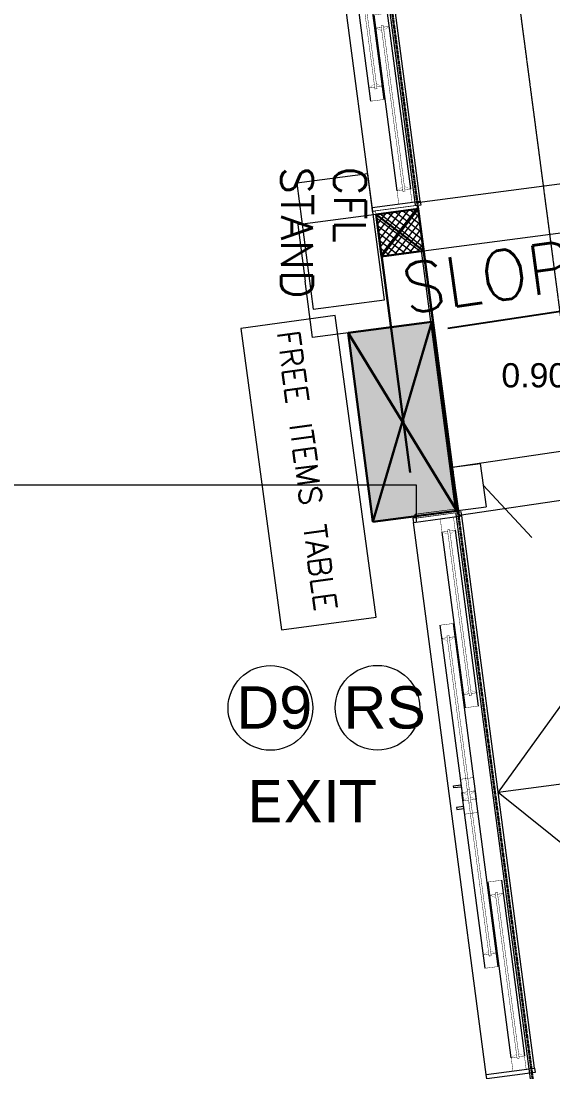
# Model space of a CAD drawing. Header units: inches. Extents: x 6 to 183294, y -48183 to 78918.
# Drawn here: x 155561 to 158074, y 44971 to 49934 of the extents above; entities that cross this region are included whole.
import ezdxf
from ezdxf.enums import TextEntityAlignment as Align

# ---------------------------------------------------------------- set-up
doc = ezdxf.new("R2010")
doc.units = ezdxf.units.IN
doc.header["$MEASUREMENT"] = 0
doc.set_wipeout_variables(frame=1)
doc.header["$PDMODE"] = 35
for name, pattern in [('( Hidden )', [0.375, 0.25, -0.125]), ('DASH', [0.35, 0.25, -0.1]), ('HIDDEN', [0.375, 0.25, -0.125])]:
    doc.linetypes.add(name, pattern=pattern)
for name, color, linetype, lineweight in [('asl comments 12-01-2023', 8, 'Continuous', 0), ('DIM', 8, 'Continuous', 0), ('FURNITURE', 8, 'Continuous', 0), ('SDA_COL NO. DETAILS', 8, 'Continuous', 0), ('SDA_DIM', 8, 'Continuous', 5), ('SDA_DOOR', 2, 'Continuous', 5), ('SDA_MEP INPUTS', 8, 'Continuous', 0), ('SDA_PLAN', 8, 'Continuous', 0), ('SDA_PROJECTIONS', 8, 'HIDDEN', 0), ('SDA_RCC', 1, 'Continuous', 30), ('SDA_SCHEDULES', 8, 'Continuous', 0), ('SDA_WALL', 7, 'Continuous', 30)]:
    doc.layers.add(name, color=color, linetype=linetype, lineweight=lineweight)
for name, color, linetype in [('S-COLUMN', 1, 'Continuous'), ('SDA_TEXT', 21, 'Continuous'), ('TEXT 01 DMART', 3, 'Continuous')]:
    doc.layers.add(name, color=color, linetype=linetype)
doc.styles.add('AR', font='arial.ttf')
doc.styles.add('arial', font='verdana.ttf')
doc.styles.add('SIMP2', font='simplex.shx', dxfattribs={"height": 0.15})
doc.styles.get("Standard").update_dxf_attribs({"font": 'txt.shx'})
doc.dimstyles.new('1-10', dxfattribs={"dimscale": 0.15, "dimtxt": 2.5, "dimasz": 2.5, "dimexe": 1, "dimexo": 0.5, "dimgap": 0.09, "dimtad": 0, "dimdec": 3, "dimzin": 0, "dimdsep": 46, "dimtxsty": 'Standard', "dimblk": 'OBLIQUE', "dimcen": 2.5, "dimdle": 1, "dimadec": 0, "dimazin": 0, "dimtfac": 1, "dimtdec": 3, "dimtofl": 0, "dimtmove": 0, "dimatfit": 3, "dimfxl": 0, "dimtolj": 1, "dimtzin": 0, "dimarcsym": 0})
doc.dimstyles.new('SDA-100', dxfattribs={"dimtxt": 0.2, "dimasz": 0.18, "dimexe": 0.18, "dimexo": 0.0625, "dimgap": 0.015, "dimtad": 0, "dimzin": 0, "dimdsep": 46, "dimtxsty": 'Standard', "dimblk": 'ARCHTICK', "dimcen": 0.09, "dimclrd": 27, "dimclre": 27, "dimclrt": 21, "dimadec": 0, "dimazin": 0, "dimtfac": 1, "dimtofl": 0, "dimtmove": 1, "dimatfit": 3, "dimfxl": 0, "dimtolj": 1, "dimtzin": 0, "dimlwd": -1, "dimlwe": -1, "dimarcsym": 0})
doc.dimstyles.new('SITE DIM', dxfattribs={"dimtxt": 0.15, "dimasz": 0.1, "dimexe": 0.1, "dimexo": 0.1, "dimgap": 0.1, "dimtad": 0, "dimzin": 0, "dimdsep": 46, "dimtxsty": 'SIMP2', "dimcen": 0.09, "dimdle": 0.15, "dimclrd": 5, "dimclre": 5, "dimclrt": 7, "dimazin": 0, "dimtfac": 1, "dimtofl": 0, "dimtmove": 0, "dimatfit": 3, "dimfxl": 0, "dimtolj": 1, "dimtzin": 0, "dimarcsym": 0})

# ---------------------------------------------------------------- blocks, each defined once
blk = doc.blocks.new('*U230')
blk.add_circle((0.1999999517593096, 0.20000039400486), 0.2)
at = {"style": 'AR'}
blk.add_attdef('DOOR', (0.0399169625125069, 0.1020291229779104), '', height=0.2, dxfattribs=at)
blk = doc.blocks.new('*U231')
blk.add_circle((0.1999999517593096, 0.20000039400486), 0.2)
at = {"style": 'AR'}
blk.add_attdef('DOOR', (0.0399169625125069, 0.1020291229779104), '', height=0.2, dxfattribs=at)
blk = doc.blocks.new('*U206')
for points in [[(-6.020228511e-07, 0.0249998440718855), (0.0149993979771352, 0.0249998440718855), (0.0149993979771352, 0.2249998440721157), (-6.020228511e-07, 0.2249998440721157)], [(3.59999939797774, 0.0249998440718855), (3.584999397977751, 0.0249998440718855), (3.584999397977751, 0.2249998440721157), (3.59999939797774, 0.2249998440721157)]]:
    blk.add_lwpolyline(points, close=True)
at = {"layer": 'SDA_DOOR', "color": 252, "lineweight": 0}
for p, q in [((0.0349993979771171, 0.2399998440717681), (3.56499939797777, 0.2399998440717681)), ((0.0349993979771171, 0.0099998440717926), (3.56499939797777, 0.0099998440717926))]:
    blk.add_line(p, q, dxfattribs=at)
at = {"layer": 'SDA_DOOR', "lineweight": 0}
for p, q in [((0.5329993932250546, 0.1798474716805458, 5.8428213e-09), (1.369999393691158, 0.1798474716805458, 5.8428213e-09)), ((3.066999402729948, 0.1798474716805458, 5.8428213e-09), (2.229999402263842, 0.1798474716805458, 5.8428213e-09)), ((0.0979993979431129, 0.1124433814576378, -1.84861619e-08), (0.9349993974760764, 0.1118474717393383, 5.8428213e-09)), ((0.5329993932250546, 0.11652001897437, 5.8428213e-09), (1.369999393691158, 0.11652001897437, 5.8428213e-09)), ((3.066999402729948, 0.11652001897437, 5.8428213e-09), (2.229999402263842, 0.11652001897437, 5.8428213e-09)), ((3.501999398011887, 0.1124433814576378, -1.84861619e-08), (2.664999398478924, 0.1118474717393383, 5.8428213e-09)), ((0.9349993974760764, 0.0488474716868268, 5.8428213e-09), (0.0979993979431129, 0.0488474716868268, -1.84861619e-08)), ((2.664999398478924, 0.0488474716868268, 5.8428213e-09), (3.501999398011887, 0.0488474716868268, -1.84861619e-08))]:
    blk.add_line(p, q, dxfattribs=at)
at = {"layer": 'SDA_DOOR', "linetype": 'Continuous'}
for points in [[(0.0149993979771352, 0.0099998440717926), (0.0149993979771352, 0.2399998440717681), (0.0349993979771171, 0.2399998440717681), (0.0349993979771171, 0.0099998440717926)], [(3.584999397977751, 0.0099998440717926), (3.584999397977751, 0.2399998440717681), (3.56499939797777, 0.2399998440717681), (3.56499939797777, 0.0099998440717926)]]:
    blk.add_lwpolyline(points, close=True, dxfattribs=at)
at = {"layer": 'SDA_DOOR', "lineweight": 0, "elevation": -1.84861619e-08}
for points in [[(1.406499393678585, 0.1804433813986179), (1.396499393203155, 0.1804433813986179), (1.396499393203155, 0.2146968164771579), (1.406499393678585, 0.2146968164771579)], [(2.193499402276414, 0.1804433813986179), (2.203499402751845, 0.1804433813986179), (2.203499402751845, 0.2146968164771579), (2.193499402276414, 0.2146968164771579)]]:
    blk.add_lwpolyline(points, close=True, dxfattribs=at)
at = {"layer": 'SDA_DOOR', "lineweight": 0}
for points, const_width, elevation in [([(0.5959993931915051, 0.153347471745974), (0.5959993931915051, 0.1804433813986179), (0.5329993932250546, 0.1804433813986179), (0.5329993932250546, 0.1174433814621807), (0.5959993931915051, 0.1174433814621807), (0.5959993931915051, 0.1433474716932324)], 0.0019999999999991, -1.84861619e-08), ([(0.5959993931915051, 0.1798474716805458), (0.6109993936711362, 0.153347471745974), (0.5959993931915051, 0.153347471745974), (0.5959993931915051, 0.1798474716805458)], 0.0009999999999996, 5.8428213e-09), ([(1.369999393691158, 0.1798474716805458), (1.354999393678554, 0.153347471745974), (1.369999393691158, 0.153347471745974), (1.369999393691158, 0.1798474716805458)], 0.0009999999999996, 5.8428213e-09), ([(1.369999393691158, 0.153347471745974), (1.369999393691158, 0.1804433813986179), (1.432999393191493, 0.1804433813986179), (1.432999393191493, 0.1174433814621807), (1.369999393691158, 0.1174433814621807), (1.369999393691158, 0.1433474716932324)], 0.0019999999999991, -1.84861619e-08), ([(2.229999402263842, 0.153347471745974), (2.229999402263842, 0.1804433813986179), (2.166999402763507, 0.1804433813986179), (2.166999402763507, 0.1174433814621807), (2.229999402263842, 0.1174433814621807), (2.229999402263842, 0.1433474716932324)], 0.0019999999999991, -1.84861619e-08), ([(2.229999402263842, 0.1798474716805458), (2.244999402276448, 0.153347471745974), (2.229999402263842, 0.153347471745974), (2.229999402263842, 0.1798474716805458)], 0.0009999999999996, 5.8428213e-09), ([(3.003999402763497, 0.1798474716805458), (2.988999402283866, 0.153347471745974), (3.003999402763497, 0.153347471745974), (3.003999402763497, 0.1798474716805458)], 0.0009999999999996, 5.8428213e-09), ([(3.003999402763497, 0.153347471745974), (3.003999402763497, 0.1804433813986179), (3.066999402729948, 0.1804433813986179), (3.066999402729948, 0.1174433814621807), (3.003999402763497, 0.1174433814621807), (3.003999402763497, 0.1433474716932324)], 0.0019999999999991, -1.84861619e-08), ([(0.0979993979431129, 0.1118474717393383), (0.1129993974914214, 0.0853474716886922), (0.0979993979431129, 0.0853474716886922), (0.0979993979431129, 0.1118474717393383)], 0.0009999999999996, 5.8428213e-09), ([(0.6109993936711362, 0.1433474716932324), (0.5959993931915051, 0.1433474716932324), (0.5959993931915051, 0.1168474717442223), (0.6109993936711362, 0.1433474716932324)], 0.0009999999999996, 5.8428213e-09), ([(0.8719993975123543, 0.1118474717393383), (0.8569993974979297, 0.0853474716886922), (0.8719993975123543, 0.0853474716886922), (0.8719993975123543, 0.1118474717393383)], 0.0009999999999996, 5.8428213e-09), ([(0.8719993975123543, 0.0853474716886922), (0.8719993975123543, 0.1124433814576378), (0.9349993974760764, 0.1124433814576378), (0.9349993974760764, 0.0494433814046715), (0.8719993975123543, 0.0494433814046715), (0.8719993975123543, 0.0753474717520248)], 0.0019999999999991, -1.84861619e-08), ([(1.354999393678554, 0.1433474716932324), (1.369999393691158, 0.1433474716932324), (1.369999393691158, 0.1168474717442223), (1.354999393678554, 0.1433474716932324)], 0.0009999999999996, 5.8428213e-09), ([(2.244999402276448, 0.1433474716932324), (2.229999402263842, 0.1433474716932324), (2.229999402263842, 0.1168474717442223), (2.244999402276448, 0.1433474716932324)], 0.0009999999999996, 5.8428213e-09), ([(2.727999398442647, 0.0853474716886922), (2.727999398442647, 0.1124433814576378), (2.664999398478924, 0.1124433814576378), (2.664999398478924, 0.0494433814046715), (2.727999398442647, 0.0494433814046715), (2.727999398442647, 0.0753474717520248)], 0.0019999999999991, -1.84861619e-08), ([(2.727999398442647, 0.1118474717393383), (2.742999398457071, 0.0853474716886922), (2.727999398442647, 0.0853474716886922), (2.727999398442647, 0.1118474717393383)], 0.0009999999999996, 5.8428213e-09), ([(2.988999402283866, 0.1433474716932324), (3.003999402763497, 0.1433474716932324), (3.003999402763497, 0.1168474717442223), (2.988999402283866, 0.1433474716932324)], 0.0009999999999996, 5.8428213e-09), ([(3.501999398011887, 0.1118474717393383), (3.486999398463581, 0.0853474716886922), (3.501999398011887, 0.0853474716886922), (3.501999398011887, 0.1118474717393383)], 0.0009999999999996, 5.8428213e-09), ([(0.1129993974914214, 0.0753474717520248), (0.0979993979431129, 0.0753474717520248), (0.0979993979431129, 0.0488474716868268), (0.1129993974914214, 0.0753474717520248)], 0.0009999999999996, 5.8428213e-09), ([(0.8569993974979297, 0.0753474717520248), (0.8719993975123543, 0.0753474717520248), (0.8719993975123543, 0.0488474716868268), (0.8569993974979297, 0.0753474717520248)], 0.0009999999999996, 5.8428213e-09), ([(2.742999398457071, 0.0753474717520248), (2.727999398442647, 0.0753474717520248), (2.727999398442647, 0.0488474716868268), (2.742999398457071, 0.0753474717520248)], 0.0009999999999996, 5.8428213e-09), ([(3.486999398463581, 0.0753474717520248), (3.501999398011887, 0.0753474717520248), (3.501999398011887, 0.0488474716868268), (3.486999398463581, 0.0753474717520248)], 0.0009999999999996, 5.8428213e-09)]:
    blk.add_lwpolyline(points, dxfattribs=dict(at, const_width=const_width, elevation=elevation))
at = {"layer": 'SDA_DOOR', "lineweight": 0, "const_width": 0.0019999999999991}
for points, elevation in [([(1.379723583916983, 0.153347471745974), (0.5875498711707225, 0.153347471745974), (0.5875498711707225, 0.1433474716932324), (1.379723583916983, 0.1433474716932324)], 5.8428213e-09), ([(2.220275212038017, 0.153347471745974), (3.012448924784279, 0.153347471745974), (3.012448924784279, 0.1433474716932324), (2.220275212038017, 0.1433474716932324)], 5.8428213e-09), ([(0.090833499141354, 0.0853474716886922), (0.8814126035881598, 0.0853474716886922), (0.8814126035881598, 0.0753474717520248), (0.090833499141354, 0.0753474717520248)], -1.84861619e-08), ([(3.509165296813646, 0.0853474716886922), (2.718586192366842, 0.0853474716886922), (2.718586192366842, 0.0753474717520248), (3.509165296813646, 0.0753474717520248)], -1.84861619e-08)]:
    blk.add_lwpolyline(points, close=True, dxfattribs=dict(at, elevation=elevation))
at = {"linetype": 'Continuous', "lineweight": 0}
for points in [[(-6.020228510983383e-07, 0.024999844071885505), (0.014999397977114859, 0.024999844071885505), (0.014999397977114859, 0.22499984407211568), (-6.020228510983383e-07, 0.22499984407211568)], [(3.59999939797774, 0.024999844071885505), (3.584999397977774, 0.024999844071885505), (3.584999397977774, 0.22499984407211568), (3.59999939797774, 0.22499984407211568)]]:
    blk.add_wipeout(points, dxfattribs=at).dxf.layer = 'SDA_DOOR'
at = {"layer": 'SDA_DOOR', "color": 7, "linetype": 'Continuous', "lineweight": 30}
for p, q in [((-6.020226238e-07, 0.22499984407213), (-6.020226238e-07, 0.0249998440718855)), ((3.59999939797751, 0.22499984407213), (3.59999939797751, 0.0249998440718855))]:
    blk.add_line(p, q, dxfattribs=at)
at = {"layer": 'SDA_DOOR', "lineweight": 0, "const_width": 0.0019999999999991, "elevation": -1.84861619e-08}
for points in [[(0.0979993979431129, 0.0853474716886922), (0.0979993979431129, 0.1124433814576378), (0.0349993979771171, 0.1124433814576378), (0.0349993979771171, 0.0494433814046715), (0.0979993979431129, 0.0494433814046715), (0.0979993979431129, 0.0753474717520248)], [(3.501999398011887, 0.0853474716886922), (3.501999398011887, 0.1124433814576378), (3.564999397977885, 0.1124433814576378), (3.564999397977885, 0.0494433814046715), (3.501999398011887, 0.0494433814046715), (3.501999398011887, 0.0753474717520248)]]:
    blk.add_lwpolyline(points, dxfattribs=at)
blk = doc.blocks.new('A$C7A0A1DC5')
blk.add_wipeout([(0, 1.0000010162807413), (0.9999999999999964, 1.0000010162807413), (0.9999999999999964, 1.0162807484448422e-06), (0, 1.0162807484448422e-06)]).dxf.layer = 'SDA_RCC'
at = {"layer": 'SDA_RCC', "lineweight": 5}
h = blk.add_hatch(dxfattribs=at)
h.set_pattern_fill('ANSI37', color=252, scale=0.04, style=0)
h.set_pattern_definition([(45, (0, 0), (-0.0898025612106915, 0.0898025612106916), []), (135, (0, 0), (-0.0898025612106916, -0.0898025612106915), [])])
h.paths.add_polyline_path([(0, 1.000001016280748), (1, 1.000001016280748), (1, 1.0162807484e-06), (0, 1.0162807484e-06)])
at = {"layer": 'SDA_RCC'}
for p, q in [((0, 1.000001016280748), (1, 1.0162807484e-06)), ((1, 1.000001016280748), (0, 1.0162807484e-06))]:
    blk.add_line(p, q, dxfattribs=at)
blk.add_lwpolyline([(0, 1.000001016280748), (1, 1.000001016280748), (1, 1.0162807484e-06), (0, 1.0162807484e-06)], close=True, dxfattribs=at)
blk = doc.blocks.new('COL NOS DETAIL 9 JUNE')
at = {"layer": 'SDA_COL NO. DETAILS', "ltscale": 0.8, "style": 'AR'}
blk.add_text('0.900x0.400', height=0.1143, dxfattribs=at).set_placement((83.71365682326132, -112.7571897949043, -98.79899999999995), align=Align.TOP_LEFT)
blk = doc.blocks.new('_ArchTick')
at = {"color": 0, "const_width": 0.15}
blk.add_lwpolyline([(-0.5, -0.4999999999999716), (0.5, 0.5000000000000285)], dxfattribs=at)
blk = doc.blocks.new('*D711')
at = {"layer": 'Defpoints', "color": 0}
for p in [(157238.962500465, 49020.96089328959), (157313.7699477217, 48488.68710452193), (156938.5000527835, 48439.26914034913)]:
    blk.add_point(p, dxfattribs=at)
at = {"layer": 'SDA_DIM', "color": 27}
for p, q in [((157238.9005354335, 49020.95273333392), (156868.147985362, 48972.1296423172)), ((156868.3264446525, 48972.1531429895), (156903.3460106833, 48706.22173352853)), ((156938.5000527835, 48439.26914034913), (156903.4804867527, 48705.20054981008)), ((157313.7079826903, 48488.67894456627), (156938.3215934929, 48439.24563967682))]:
    blk.add_line(p, q, dxfattribs=at)
at = {"layer": 'SDA_DIM', "color": 27, "xscale": 0.18, "yscale": 0.18, "zscale": 0.18}
for p, rotation in [((156868.3264446525, 48972.1531429895), 97.50191276656402), ((156938.5000527835, 48439.26914034913), 277.501912766564)]:
    blk.add_blockref('_ArchTick', p, dxfattribs=dict(at, rotation=rotation))
at = {"layer": 'SDA_DIM', "color": 21, "insert": (156903.413248718, 48705.71114166932), "char_height": 0.2, "attachment_point": 5, "rotation": 277.50191276656403}
blk.add_mtext('\\A1;537.48', dxfattribs=at)
blk = doc.blocks.new('*D733')
at = {"layer": 'Defpoints', "color": 0}
for p in [(157430.0938783067, 47742.553847019), (121659.6818833046, 47654.06642802781), (157430.0938783067, 47569.81316916243)]:
    blk.add_point(p, dxfattribs=at)
at = {"layer": 'SDA_DIM', "color": 27}
for p, q in [((121659.6818833046, 47654.12892802781), (121659.6818833046, 47742.733847019)), ((121659.6818833046, 47742.553847019), (139544.2228808056, 47742.553847019)), ((157430.0938783067, 47742.553847019), (139545.5528808056, 47742.553847019)), ((157430.0938783067, 47569.87566916243), (157430.0938783067, 47742.733847019))]:
    blk.add_line(p, q, dxfattribs=at)
at = {"layer": 'SDA_DIM', "color": 27, "xscale": 0.18, "yscale": 0.18, "zscale": 0.18, "rotation": 180}
blk.add_blockref('_ArchTick', (121659.6818833046, 47742.553847019), dxfattribs=at)
at = {"layer": 'SDA_DIM', "color": 27, "xscale": 0.18, "yscale": 0.18, "zscale": 0.18}
blk.add_blockref('_ArchTick', (157430.0938783067, 47742.553847019), dxfattribs=at)
at = {"layer": 'SDA_DIM', "color": 21, "insert": (139544.8878808056, 47742.553847019), "char_height": 0.2, "attachment_point": 5}
blk.add_mtext('\\A1;35770.41', dxfattribs=at)
blk = doc.blocks.new('*D773')
at = {"layer": 'Defpoints', "color": 0}
for p in [(159081.9871377796, 48046.53093550789), (157597.8648373162, 47827.62288301406), (159115.3852981431, 47820.10274328155)]:
    blk.add_point(p, dxfattribs=at)
at = {"layer": 'SDA_DIM', "color": 27}
for p, q in [((159081.9962578546, 48046.46910449439), (159115.4115639592, 47819.92466996265)), ((157597.8739573912, 47827.56105200056), (157631.2892634959, 47601.01661746881)), ((159115.3852981431, 47820.10274328155), (158373.8336354627, 47710.72386645297)), ((157631.2629976797, 47601.19469078771), (158372.8146603601, 47710.57356761628))]:
    blk.add_line(p, q, dxfattribs=at)
at = {"layer": 'SDA_DIM', "color": 27, "xscale": 0.18, "yscale": 0.18, "zscale": 0.18}
for p, rotation in [((159115.3852981431, 47820.10274328155), 8.390627511072443), ((157631.2629976797, 47601.19469078771), 188.3906275110724)]:
    blk.add_blockref('_ArchTick', p, dxfattribs=dict(at, rotation=rotation))
at = {"layer": 'SDA_DIM', "color": 21, "insert": (158373.3241479114, 47710.64871703463), "char_height": 0.2, "attachment_point": 5, "rotation": 8.390627511072445}
blk.add_mtext('\\A1;1500.18', dxfattribs=at)
blk = doc.blocks.new('*D774')
at = {"layer": 'Defpoints', "color": 0}
for p in [(157597.8648373162, 47827.62288301406), (157624.9552934145, 47621.90050135209), (157758.1930858741, 47639.44585805124)]:
    blk.add_point(p, dxfattribs=at)
at = {"layer": 'SDA_DIM', "color": 27}
for p, q in [((157597.9268023631, 47827.63104285243), (157731.2810891109, 47845.19174004771)), ((157731.1026297758, 47845.16823971322), (157758.1930858741, 47639.44585805124)), ((157974.4161946395, 47495.18569404506), (157744.647857825, 47742.30704888223)), ((157625.0172584614, 47621.90866119046), (157758.3715452092, 47639.46935838574)), ((157974.4201113619, 47495.15595082255), (157974.4161946395, 47495.18569404506))]:
    blk.add_line(p, q, dxfattribs=at)
at = {"layer": 'SDA_DIM', "color": 27, "xscale": 0.18, "yscale": 0.18, "zscale": 0.18}
for p, rotation in [((157731.1026297758, 47845.16823971322), 97.50180430847297), ((157758.1930858741, 47639.44585805124), 277.501804308473)]:
    blk.add_blockref('_ArchTick', p, dxfattribs=dict(at, rotation=rotation))
at = {"layer": 'SDA_DIM', "color": 21, "insert": (157974.4829965163, 47494.67840686107), "char_height": 0.2, "attachment_point": 5, "rotation": 277.50180430847297}
blk.add_mtext('\\A1;207.50', dxfattribs=at)
blk = doc.blocks.new('column')
at = {"layer": 'SDA_RCC'}
h = blk.add_hatch(color=252, dxfattribs=at)
h.dxf.hatch_style = 1
h.paths.add_polyline_path([(-0.5, 0.5), (-0.5, -0.5), (0.5, -0.5), (0.5, 0.5)])
for p, q in [((-0.5, 0.5), (-0.5, -0.5)), ((0.5, 0.5), (-0.5, 0.5)), ((-0.5, -0.5), (0.5, 0.5)), ((0.5, -0.5), (-0.5, 0.5)), ((0.5, -0.5), (0.5, 0.5)), ((-0.5, -0.5), (0.5, -0.5))]:
    blk.add_line(p, q, dxfattribs=at)
blk = doc.blocks.new('NEW COLS 9 JUNE')
at = {"layer": 'S-COLUMN', "xscale": 0.900000183965587, "yscale": 0.4000000000086088, "rotation": 277.5032912694394}
blk.add_blockref('column', (83.25081154187737, -113.0334388205931, -197.5979999999999), dxfattribs=at)
blk = doc.blocks.new('gr cat')
at = {"layer": 'FURNITURE', "lineweight": 5, "elevation": 197.5979999999999}
for points in [[(8.752032928030758, -8.226030601402158), (9.088258703450492, -8.182249215503248), (9.010784213907982, -7.587272154204925), (8.674558438488248, -7.631053540103835)], [(8.855679561412444, -8.256594039548759), (8.409772939205368, -8.317152146131662), (8.603103741581663, -9.740702021137963), (9.049010363788739, -9.680143914553696)]]:
    blk.add_lwpolyline(points, close=True, dxfattribs=at)
at = {"layer": 'FURNITURE', "lineweight": 5, "insert": (8.58072342609853, -8.333614350828498, 197.5979999999998), "char_height": 0.105, "width": 1.639131144651523, "attachment_point": 7, "rotation": 277.7339622494842}
blk.add_mtext('\\pt5;{\\C2;FREE ITEMS TABLE}', dxfattribs=at)
at = {"layer": 'TEXT 01 DMART', "insert": (9.001036243417957, -7.552805699060968), "char_height": 0.15, "width": 1.073807006036944, "attachment_point": 1, "rotation": 270.00000214862723}
blk.add_mtext('CFL \\PSTAND', dxfattribs=at)

msp = doc.modelspace()

# ---------------------------------------------------------------- linework, layer by layer
at = {"elevation": -197133.8729999999}
msp.add_lwpolyline([(157623.9814661281, 47629.33541064274), (157625.9402132889, 47614.46385021487), (157427.6527409171, 47588.34722140364), (157425.6939937563, 47603.2187818315)], close=True, dxfattribs=at)
at = {"layer": 'asl comments 12-01-2023', "elevation": -197133.8729999999}
msp.add_lwpolyline([(119377.6695374101, 63247.63169404864), (132232.8616623878, 63247.63596395403), (132232.8616623878, 64807.63596551865), (139711.2001209855, 64807.63596551865), (139711.2001209855, 66208.33572820574), (142228.7029196173, 66208.32437482104), (142228.7123870403, 68307.63603886962), (149143.2432495356, 68307.63603886962), (149143.2429575622, 66887.63596388325), (155075.2066666931, 66887.63474421576), (159065.8233136088, 36589.34112285823), (122898.0966528207, 36589.33865291625), (119377.6695374101, 63247.63169404864)], dxfattribs=at)
at = {"layer": 'SDA_DOOR', "color": 252, "lineweight": 0}
for p, q in [((157986.8571054646, 44989.11358845165, -295932.8729999999), (157643.4234365981, 47596.59385013858, -295932.8729999999)), ((157758.8265122372, 44959.07946531877, -295932.8729999999), (157415.3928433706, 47566.5597270057, -295932.8729999999))]:
    msp.add_line(p, q, dxfattribs=at)
at = {"layer": 'SDA_DOOR', "lineweight": 0}
for p, q in [((157550.0838242238, 47520.75589717528, -295932.8730184861), (157659.9727228968, 46691.00064152754, -295932.8729941571)), ((157722.4332767459, 46699.22737960993, -295932.8729941571), (157613.135185232, 47529.06045102225, -295932.8730184861)), ((157540.060557883, 47080.67881142105, -295932.8729941571), (157649.3586495188, 46250.84573908358, -295932.8729941571)), ((157602.8457605273, 47088.94830930048, -295932.8729941571), (157712.143852163, 46259.11523696301, -295932.8729941571)), ((157753.4334165109, 45460.67015272207, -295932.8729941571), (157644.1353248752, 46290.50322505954, -295932.8729941571)), ((157816.2186191551, 45468.9396506015, -295932.8729941571), (157706.9205275194, 46298.77272293898, -295932.8729941571)), ((157877.0640169483, 45038.19674301494, -295932.8730184861), (157768.3567325934, 45868.10763019185, -295932.8729941571)), ((157830.8172864425, 45876.33436827423, -295932.8729941571), (157940.1153779564, 45046.50129686191, -295932.8730184861))]:
    msp.add_line(p, q, dxfattribs=at)
at = {"layer": 'SDA_DOOR', "linetype": 'Continuous', "elevation": -197133.8729999999}
for points in [[(157640.8117737169, 47616.42259737572), (157412.7811804895, 47586.38847424284), (157415.3928433706, 47566.5597270057), (157643.4234365981, 47596.59385013858)], [(157989.4687683457, 44969.28484121449), (157761.4381751184, 44939.25071808162), (157758.8265122372, 44959.07946531877), (157986.8571054646, 44989.11358845165)]]:
    msp.add_lwpolyline(points, close=True, dxfattribs=at)
at = {"layer": 'SDA_DOOR', "lineweight": 0}
for points, const_width, elevation in [([(157550.6746313829, 47520.83371293986), (157578.9064686242, 47509.42260628391), (157576.9477215223, 47524.29416626396), (157550.6746313829, 47520.83371293986)], 0.9999999999996, -295932.8729941571), ([(157588.82084218, 47510.7284377162), (157586.8620950782, 47525.59999769625), (157613.135185232, 47529.06045102225), (157588.82084218, 47510.7284377162)], 0.9999999999996, -295932.8729941571), ([(157574.5603859786, 47021.67871096619), (157547.6964887954, 47018.14044189268), (157539.4697507243, 47080.6009956565), (157601.9303044583, 47088.82773372372), (157610.1570425295, 47026.36717995991), (157584.4747596495, 47022.98454241363)], 1.9999999999991, -295932.8730184861), ([(157548.2872959542, 47018.21825765724), (157576.5191332021, 47006.80715006278), (157574.5603859786, 47021.67871096619), (157548.2872959542, 47018.21825765724)], 0.9999999999996, -295932.8729941571), ([(157586.4335068729, 47008.11298151024), (157584.4747596495, 47022.98454241363), (157610.7478496881, 47026.44499572447), (157586.4335068729, 47008.11298151024)], 0.9999999999996, -295932.8729941571), ([(157678.0190749654, 46756.92164861275), (157651.1551776669, 46753.38337952405), (157659.3819157377, 46690.92282576296), (157721.8424695873, 46699.14956384539), (157713.6157315165, 46761.61011760651), (157687.9334485212, 46758.22748004504)], 1.9999999999991, -295932.8730184861), ([(157651.745984826, 46753.46119528863), (157676.0603278027, 46771.79320905492), (157678.0190749654, 46756.92164861275), (157651.745984826, 46753.46119528863)], 0.9999999999996, -295932.8729941571), ([(157685.9747013585, 46773.09904048721), (157687.9334485212, 46758.22748004504), (157714.2065386751, 46761.68793337102), (157685.9747013585, 46773.09904048721)], 0.9999999999996, -295932.8729941571), ([(157670.4084148995, 46293.96367836848), (157643.5445177164, 46290.42540929499), (157635.3177797061, 46352.88596259666), (157697.7783334401, 46361.1127006639), (157706.0050714504, 46298.65214736221), (157680.3227885704, 46295.26950981593)], 1.9999999999991, -295932.8730184861), ([(157644.1353248752, 46290.50322505954), (157672.367162062, 46279.09211792811), (157670.4084148995, 46293.96367836848), (157644.1353248752, 46290.50322505954)], 0.9999999999996, -295932.8729941571), ([(157675.6317395432, 46254.30619239252), (157648.76784236, 46250.76792331902), (157656.9945803703, 46188.30737001734), (157719.4551341043, 46196.53410808457), (157711.2283960941, 46258.99466138626), (157685.546113214, 46255.61202383997)], 1.9999999999991, -295932.8730184861), ([(157649.3586495188, 46250.84573908358), (157673.6729923807, 46269.17775283289), (157675.6317395432, 46254.30619239252), (157649.3586495188, 46250.84573908358)], 0.9999999999996, -295932.8729941571), ([(157682.2815357329, 46280.39794937556), (157680.3227885704, 46295.26950981593), (157706.5958786091, 46298.72996312675), (157682.2815357329, 46280.39794937556)], 0.9999999999996, -295932.8729941571), ([(157683.5873660516, 46270.48358428034), (157685.546113214, 46255.61202383997), (157711.8192032528, 46259.0724771508), (157683.5873660516, 46270.48358428034)], 0.9999999999996, -295932.8729941571), ([(157802.8565608036, 45809.10752975484), (157775.9926635051, 45805.56926066615), (157767.7659254344, 45868.02981442726), (157830.2264792839, 45876.2565525097), (157838.4532173547, 45813.79599874861), (157812.7709343594, 45810.41336118714)], 1.9999999999991, -295932.8730184861), ([(157776.5834706642, 45805.64707643075), (157804.8153079663, 45794.23596931266), (157802.8565608036, 45809.10752975484), (157776.5834706642, 45805.64707643075)], 0.9999999999996, -295932.8729941571), ([(157814.7296815221, 45795.54180074496), (157812.7709343594, 45810.41336118714), (157839.0440245133, 45813.87381451314), (157814.7296815221, 45795.54180074496)], 0.9999999999996, -295932.8729941571), ([(157771.4797684642, 45526.59115979482), (157744.615871281, 45523.05289072132), (157752.8426093521, 45460.59233695752), (157815.3031630862, 45468.81907502474), (157807.076425015, 45531.27962878856), (157781.394142135, 45527.89699124228)], 1.9999999999991, -295932.8730184861), ([(157745.2066784397, 45523.13070648587), (157769.5210212407, 45541.46272069823), (157771.4797684642, 45526.59115979482), (157745.2066784397, 45523.13070648587)], 0.9999999999996, -295932.8729941571), ([(157779.4353949115, 45542.76855214566), (157781.394142135, 45527.89699124228), (157807.6672321737, 45531.3574445531), (157779.4353949115, 45542.76855214566)], 0.9999999999996, -295932.8729941571), ([(157903.9279142467, 45041.73501210361), (157877.0640169483, 45038.19674301494), (157885.2907550193, 44975.73618925158), (157947.7513088689, 44983.96292733403), (157939.5245707978, 45046.42348109738), (157913.8422878025, 45043.04084353591)], 1.9999999999991, -295932.8730184861), ([(157877.6548241073, 45038.27455877952), (157901.9691671449, 45056.60657208366), (157903.9279142467, 45041.73501210361), (157877.6548241073, 45038.27455877952)], 0.9999999999996, -295932.8729941571), ([(157911.8835407007, 45057.91240351596), (157913.8422878025, 45043.04084353591), (157940.1153779564, 45046.50129686191), (157911.8835407007, 45057.91240351596)], 0.9999999999996, -295932.8729941571)]:
    msp.add_lwpolyline(points, dxfattribs=dict(at, const_width=const_width, elevation=elevation))
at = {"layer": 'SDA_DOOR', "lineweight": 0, "const_width": 1.9999999999991}
for points, elevation in [([(157576.0119759268, 47531.39870606732), (157679.2482810104, 46747.58904441432), (157689.1626545662, 46748.8948758466), (157585.9263494826, 47532.70453749962)], -197133.8730184861), ([(157676.9015548762, 46244.66526688882), (157573.4570208274, 47030.05588278744), (157583.3713944982, 47031.36171423488), (157686.8159285471, 46245.97109833627)], -197133.8729941571), ([(157669.1385995665, 46303.60460387219), (157772.5831336154, 45518.21398797357), (157782.4975072863, 45519.51981942102), (157679.0529732374, 46304.91043531963)], -197133.8729941571), ([(157904.8636598422, 45034.63047230027), (157801.6273547586, 45818.44013395326), (157811.5417283144, 45819.74596538555), (157914.778033398, 45035.93630373255)], -197133.8730184861)]:
    msp.add_lwpolyline(points, close=True, dxfattribs=dict(at, elevation=elevation))
at = {"layer": 'SDA_DOOR', "lineweight": 0, "elevation": -197133.8730184861}
for points in [[(157638.77823296, 46326.61287299034), (157640.0840644626, 46316.69849890041), (157606.1239291538, 46312.22557765312), (157604.8180976511, 46322.13995174307)], [(157653.5341271164, 46214.58045962366), (157652.2282956137, 46224.49483371361), (157618.268160305, 46220.02191246633), (157619.5739918076, 46210.1075383764)]]:
    msp.add_lwpolyline(points, close=True, dxfattribs=at)
at = {"layer": 'SDA_PLAN'}
for points, elevation in [([(157597.8648373162, 47827.62288301406), (159081.9871377797, 48046.53093550789)], -197133.8729999999), ([(159081.9871377796, 48046.53093550789), (157815.1402710313, 46292.85371929511), (159489.8286266772, 44950.04177733811)], -98334.87299999996), ([(157815.1402710313, 46292.85371929511), (159498.1169986833, 46514.52016129595)], -197133.873)]:
    msp.add_lwpolyline(points, dxfattribs=dict(at, elevation=elevation))
at = {"layer": 'SDA_WALL', "elevation": -197133.8729999999}
for points in [[(157437.2493350544, 49047.07743809836), (157597.8648373165, 47827.6228830141)], [(157238.9618626828, 49020.96080928671), (157399.5773649449, 47801.50625420312)]]:
    msp.add_lwpolyline(points, dxfattribs=at)

# ---------------------------------------------------------------- block references
at = {"layer": 'SDA_SCHEDULES', "xscale": 1000, "yscale": 1000, "zscale": 1000}
for name, p, values in [('*U231', (156539.7387316326, 46490.37632613567, -197133.873), {'DOOR': 'D9'}), ('*U230', (157045.4232188558, 46490.81027117213, -197133.873), {'DOOR': 'RS'})]:
    msp.add_blockref(name, p, dxfattribs=at).add_auto_attribs(values)

# ---------------------------------------------------------------- texts
at = {"layer": 'SDA_MEP INPUTS', "color": 3, "lineweight": 0, "insert": (159409.7656693459, 48957.45018667728, -24394577.76169153), "char_height": 235.0668892078999, "attachment_point": 6, "rotation": 8.057112037333738, "style": 'SIMP2'}
msp.add_mtext('\\pi1113.76931;{\\Fsimplex.shx;SLOPE }{\\Fsimplex.shx;1:100}', dxfattribs=at)
at = {"layer": 'SDA_TEXT', "insert": (156626.7588583753, 46349.16446723439, -197133.873), "char_height": 200, "width": 892.6623513297045, "attachment_point": 1, "style": 'arial'}
msp.add_mtext('EXIT', dxfattribs=at)

# ---------------------------------------------------------------- leaders
at = {"layer": 'SDA_MEP INPUTS', "lineweight": 0, "ltscale": 0.05}
msp.add_leader([(162188.3602313995, 49172.66662853956, -394731.8729999998), (157577.7116938978, 48482.43428656459, -394731.8729999998)], dimstyle='SITE DIM', override={"dimasz": 1, "dimclrd": 256}, dxfattribs=at)

# ---------------------------------------------------------------- next in the draw order: block references
at = {"layer": 'SDA_DOOR', "xscale": 1000, "yscale": 1000, "zscale": 1000, "rotation": 97.50329126944267}
msp.add_blockref('*U206', (157462.0356736675, 49050.34267720737, -197133.8729999999), dxfattribs=at)

# ---------------------------------------------------------------- next in the draw order: wipeouts: each hides what was drawn before it
at = {"linetype": 'Continuous', "lineweight": 0}
msp.add_wipeout([(157623.9814661281, 47629.335410642736), (157625.94021328897, 47614.46385021489), (157427.65274091708, 47588.34722140366), (157425.6939937562, 47603.2187818315)], dxfattribs=at).translate(0, 0, -197133.8729999999).dxf.layer = 'SDA_DOOR'

# ---------------------------------------------------------------- next in the draw order: linework, layer by layer
at = {"layer": 'SDA_DOOR', "elevation": -197133.8729999999}
msp.add_lwpolyline([(157433.3324784471, 49076.82064351566), (158920.4883197187, 49272.69533305774)], dxfattribs=at)
at = {"layer": 'SDA_DOOR', "lineweight": 0, "const_width": 1.9999999999991, "elevation": -295932.8730184861}
msp.add_lwpolyline([(157576.9477215223, 47524.29416626396), (157550.0838242238, 47520.75589717528), (157541.8570861528, 47583.21645093862), (157604.3176400024, 47591.44318902108), (157612.5443780735, 47528.98263525772), (157586.8620950782, 47525.59999769625)], dxfattribs=at)

# ---------------------------------------------------------------- next in the draw order: block references
at = {"layer": 'SDA_RCC', "xscale": 200, "yscale": 200, "zscale": 1000, "rotation": 97.50329126944267}
msp.add_blockref('A$C7A0A1DC5', (157463.366803155, 48848.79007626984, -197133.8729999999), dxfattribs=at)

# ---------------------------------------------------------------- next in the draw order: dimensions: what is measured, and where the dimension line sits
at = {"layer": 'SDA_DIM'}
dim = msp.add_aligned_dim(p1=(157597.8648373162, 47827.62288301406, -295932.8729999999), p2=(159081.9871377796, 48046.53093550789, -295932.8729999999), distance=-228.87805344889588, dimstyle='SDA-100', dxfattribs=at)
dim.commit()
dim.dimension.update_dxf_attribs({"geometry": '*D773', "text_midpoint": (158373.3241479114, 47710.64871703463, -98334.87299999996)})
dim = msp.add_linear_dim(base=(157758.1930858741, 47639.44585805124, -98334.87299999996), p1=(157597.8648373162, 47827.62288301406, -197133.873), p2=(157624.9552934145, 47621.90050135209, -197157.294065407), angle=277.50180430847297, dimstyle='SDA-100', dxfattribs=at)
dim.commit()
dim.dimension.update_dxf_attribs({"geometry": '*D774', "text_midpoint": (157974.4220697231, 47495.14107921129, -98334.87299999996), "dimtype": 161})
dim = msp.add_linear_dim(base=(157430.0938783067, 47742.553847019, -98334.87299999996), p1=(121659.6818833046, 47654.06642802781, -98334.87299999996), p2=(157430.0938783067, 47569.81316916243, -197133.8729999999), dimstyle='SDA-100', dxfattribs=at)
dim.commit()
dim.dimension.update_dxf_attribs({"geometry": '*D733', "text_midpoint": (139544.8878808056, 47742.553847019, -98334.87299999996)})

# ---------------------------------------------------------------- next in the draw order: linework, layer by layer
at = {"layer": 'SDA_DOOR', "elevation": -197133.8729999999}
msp.add_lwpolyline([(157463.3666016393, 48848.79004972801), (158950.5224429109, 49044.66473927009)], dxfattribs=at)
at = {"layer": 'SDA_PROJECTIONS', "linetype": 'DASH', "elevation": -197133.8729999999}
msp.add_lwpolyline([(156466.9502148005, 61008.73459753062), (159762.1953610326, 35989.96836950049), (157887.1326521083, 35989.96836950049)], dxfattribs=at)
at = {"layer": 'SDA_WALL', "linetype": '( Hidden )', "elevation": -394731.8729999998}
msp.add_lwpolyline([(120028.9521073981, 58419.36314108422), (119386.8655888885, 63247.67178111151), (132243.22198718, 63247.64558976788), (132249.8102944696, 63247.67265580587), (132249.8102944696, 63297.6529571461), (132249.8102944696, 64807.81019509802), (139717.9504743184, 64807.66673395998), (139719.8327579199, 66208.14007990931), (142245.6519319391, 66208.2281473147), (142245.661384237, 68307.67014348219), (149160.277299393, 68307.61657742415), (149160.19187061, 66887.67015703263), (155080.8697945555, 66888.22349845116), (155606.9981216455, 62943.04963787336), (155872.1684825801, 60929.77445608283), (159078.0675295549, 36589.35811448632), (157887.2133370033, 36589.35811448632), (145666.3346058187, 36589.35811448632), (122915.0596869345, 36589.35811448632), (122559.3963437964, 39282.60605650362), (120028.9521073981, 58419.36314108422)], dxfattribs=at)
at = {"layer": 'SDA_WALL', "elevation": -197133.8729999999}
for points in [[(157238.9618626828, 49020.96080928671), (157437.249972828, 49047.07752210011)], [(157238.9625004564, 49020.96089328841), (157437.249972828, 49047.07752210005)]]:
    msp.add_lwpolyline(points, dxfattribs=at)

# ---------------------------------------------------------------- next in the draw order: block references
at = {"color": 2, "xscale": 1000, "yscale": 1000, "zscale": 1000}
msp.add_blockref('gr cat', (148189.5806907044, 56799.35812634468, -295932.8729999998), dxfattribs=at)
at = {"layer": 'S-COLUMN', "xscale": 1000, "yscale": 1000, "zscale": 1000}
msp.add_blockref('NEW COLS 9 JUNE', (74112.47805961907, 161074.760045351, -98334.8729999999), dxfattribs=at)
at = {"layer": 'SDA_COL NO. DETAILS', "xscale": 1000, "yscale": 1000, "zscale": 1000}
msp.add_blockref('COL NOS DETAIL 9 JUNE', (74117.09919129268, 161075.3703003652, -98334.87299999996), dxfattribs=at)

# ---------------------------------------------------------------- next in the draw order: dimensions: what is measured, and where the dimension line sits
at = {"layer": 'SDA_DIM'}
dim = msp.add_linear_dim(base=(156938.5000527835, 48439.26914034913, -98334.87299999996), p1=(157238.962500465, 49020.96089328959, -197133.8729999999), p2=(157313.7699477217, 48488.68710452193, -295932.8729999999), angle=97.50191276656332, dimstyle='SDA-100', dxfattribs=at)
dim.commit()
dim.dimension.update_dxf_attribs({"geometry": '*D711', "text_midpoint": (156903.413248718, 48705.71114166932, -98334.87299999996)})

doc.saveas('drawing.dxf')
